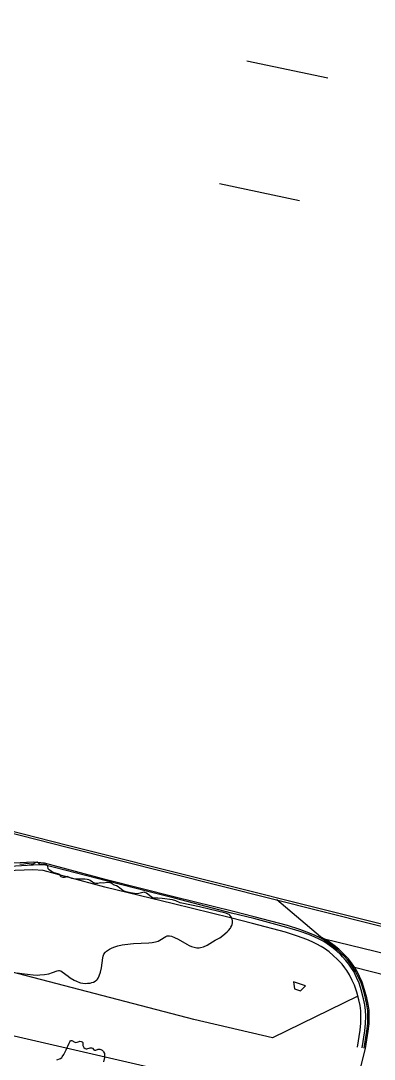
# Model space of a CAD drawing. Header units: metres. Extents: x 585772 to 587013, y 4140825 to 4141582.
# Drawn here: x 586061.17 to 586070.39, y 4140865.8 to 4140892.86 of the extents above; entities that cross this region are included whole.
import ezdxf

# ---------------------------------------------------------------- set-up
doc = ezdxf.new("R2010")
doc.units = ezdxf.units.M
doc.header["$MEASUREMENT"] = 0
for name, color, linetype, lineweight in [('BACK_OF_CURB', 5, 'Continuous', 30), ('BOTTOM_OF_CURB', 3, 'Continuous', 30), ('FOOT_PATH', 2, 'Continuous', 30), ('GUTTER', 30, 'Continuous', 30), ('PAINT_STRIPE', 4, 'Continuous', 30), ('SIGN_BOARD', 2, 'Continuous', 30), ('TOP_OF_CURB', 1, 'Continuous', 30)]:
    doc.layers.add(name, color=color, linetype=linetype, lineweight=lineweight)
for name, color, linetype, lineweight, true_color in [('GUTTER_BOTTOM', 254, 'Continuous', 30, 0xffc7d6), ('PAVED_PARKING', 191, 'Continuous', 30, 0xbaa8ff), ('PAVED_ROAD', 140, 'Continuous', 30, 0x38a9ff), ('SHRUBLINE', 71, 'Continuous', 30, 0xc6ff6b), ('TREELINE', 80, 'Continuous', 30, 0x36ff17)]:
    doc.layers.add(name, color=color, linetype=linetype, lineweight=lineweight, true_color=true_color)

# ---------------------------------------------------------------- blocks, each defined once
blk = doc.blocks.new('SYM207')
at = {"layer": 'SIGN_BOARD'}
blk.add_3dface([(-1.322683, 1.213682), (-1.067804, -0.602562), (0.487143, -1.125157), (1.787212, 0.168493)], dxfattribs=at)
blk = doc.blocks.new('SYM008')
at = {"layer": 'SIGN_BOARD', "xscale": 0.5, "yscale": 0.5, "zscale": 0.5}
blk.add_blockref('SYM207', (0, 0), dxfattribs=at)

msp = doc.modelspace()

# ---------------------------------------------------------------- linework, layer by layer
at = {"layer": 'BACK_OF_CURB'}
msp.add_polyline3d([(586069.950249, 4140866.116744, -18.659255), (586070.020479, 4140866.561735, -18.632597), (586070.037796, 4140866.742409, -18.614891), (586070.042744, 4140866.92557, -18.602034), (586070.037943, 4140867.062474, -18.586), (586070.021338, 4140867.200116, -18.588), (586069.990288, 4140867.34999, -18.59), (586069.932308, 4140867.554269, -18.593), (586069.876249, 4140867.729838, -18.596), (586069.816362, 4140867.856855, -18.599), (586069.744521, 4140868.000601, -18.601), (586069.67512, 4140868.113129, -18.603), (586069.625959, 4140868.18339, -18.605), (586069.551618, 4140868.276958, -18.606), (586069.475401, 4140868.360357, -18.607), (586069.430381, 4140868.403762, -18.608), (586069.321048, 4140868.508826, -18.609), (586069.210991, 4140868.599664, -18.609), (586069.08964, 4140868.685777, -18.609), (586069.006391, 4140868.74039, -18.609), (586068.892648, 4140868.803109, -18.608), (586068.772783, 4140868.860952, -18.608), (586068.63252, 4140868.921091, -18.611), (586068.390309, 4140869.013056, -18.612), (586068.078309, 4140869.114912, -18.613), (586067.213571, 4140869.336568, -18.616), (586066.636993, 4140869.485944, -18.616018), (586065.15386, 4140869.852308, -18.612821), (586063.362636, 4140870.283377, -18.628852), (586061.754434, 4140870.717285, -18.627481), (586061.488088, 4140870.73949, -18.62472), (586058.258928, 4140870.620599, -18.642)], dxfattribs=at)
at = {"layer": 'BOTTOM_OF_CURB'}
msp.add_polyline3d([(586070.128048, 4140866.088683, -18.72), (586070.199134, 4140866.539097, -18.726), (586070.217564, 4140866.731379, -18.729), (586070.22283, 4140866.926295, -18.732), (586070.217564, 4140867.076433, -18.734), (586070.199134, 4140867.229205, -18.736), (586070.165225, 4140867.392878, -18.738), (586070.10467, 4140867.606232, -18.741), (586070.044115, 4140867.79588, -18.744), (586069.978294, 4140867.935482, -18.745), (586069.901942, 4140868.088254, -18.747), (586069.82559, 4140868.212052, -18.749), (586069.770301, 4140868.291072, -18.75), (586069.688683, 4140868.393798, -18.751), (586069.604433, 4140868.485988, -18.752), (586069.555208, 4140868.533447, -18.753), (586069.440868, 4140868.643323, -18.754), (586069.32051, 4140868.742662, -18.755), (586069.191126, 4140868.834476, -18.756), (586069.099353, 4140868.894682, -18.756), (586068.975281, 4140868.963095, -18.757), (586068.847401, 4140869.024806, -18.757), (586068.699963, 4140869.088022, -18.758), (586068.45022, 4140869.182846, -18.758), (586068.128639, 4140869.28783, -18.759), (586067.25849, 4140869.510873, -18.759), (586066.681148, 4140869.660447, -18.762), (586065.197456, 4140870.026949, -18.763), (586063.404505, 4140870.479232, -18.763287), (586061.789073, 4140870.915091, -18.766), (586061.492733, 4140870.939796, -18.766), (586058.249463, 4140870.769065, -18.758932)], dxfattribs=at)
at = {"layer": 'FOOT_PATH'}
for points in [[(586069.963502, 4140867.444365, -18.612), (586067.731414, 4140866.360266, -18.604648), (586065.686667, 4140866.842229, -18.60168), (586056.70738, 4140869.179058, -18.592604), (586052.745928, 4140870.225593, -18.589), (586052.631771, 4140870.24592, -18.589), (586049.034873, 4140870.020876, -18.575957), (586045.475225, 4140870.881179, -18.561125), (586035.086418, 4140873.51601, -18.512), (586024.909873, 4140876.034074, -18.472), (586014.546338, 4140878.727683, -18.463), (586008.309194, 4140880.297431, -18.483), (586002.617829, 4140881.768925, -18.511921), (585997.121302, 4140883.14231, -18.535893), (585992.203285, 4140884.397375, -18.556066), (585990.034817, 4140884.979733, -18.563773), (585987.719217, 4140886.426324, -18.578), (585986.264848, 4140887.300766, -18.588115), (585984.008002, 4140887.869458, -18.603108), (585980.310026, 4140888.82044, -18.629258), (585977.344891, 4140889.561158, -18.653), (585971.779963, 4140891.223108, -18.586), (585971.606365, 4140891.473135, -18.603), (585970.590607, 4140892.856734, -18.696)], [(585968.897115, 4140888.284513, -18.532487), (585971.124943, 4140889.345755, -18.616), (585975.640939, 4140888.462916, -18.609), (585980.188185, 4140887.422181, -18.614), (585984.310418, 4140885.354576, -18.567), (585988.050227, 4140883.091203, -18.532157), (585990.105988, 4140882.398765, -18.516036), (585995.128522, 4140881.16743, -18.487335), (585997.625551, 4140880.480791, -18.476026), (585999.947436, 4140879.828232, -18.467283), (586003.501191, 4140878.89497, -18.451), (586023.739526, 4140873.645659, -18.405), (586036.712873, 4140870.287881, -18.472), (586040.807258, 4140869.566072, -18.486741), (586045.450897, 4140868.41491, -18.501), (586049.617106, 4140867.542588, -18.516719), (586056.55604, 4140867.47376, -18.541003), (586057.748829, 4140867.157354, -18.542535), (586067.06408, 4140865.017896, -18.552088), (586067.612595, 4140864.862016, -18.552204), (586069.194188, 4140863.217009, -18.540849)]]:
    msp.add_polyline3d(points, dxfattribs=at)
at = {"layer": 'GUTTER'}
for points in [[(585984.684589, 4140891.014877, -18.782), (585994.245204, 4140888.599174, -18.741581), (586003.805819, 4140886.183471, -18.699809), (586012.846337, 4140883.899743, -18.656), (586021.886854, 4140881.616016, -18.643), (586030.927372, 4140879.332288, -18.688), (586037.471321, 4140877.668441, -18.707636), (586044.01527, 4140876.004594, -18.72299), (586050.559219, 4140874.340747, -18.736896), (586062.379355, 4140871.329081, -18.755073), (586073.056826, 4140868.649448, -18.76934)], [(586089.606748, 4140863.174013, -18.835103), (586082.992596, 4140864.871908, -18.811384), (586076.52302, 4140866.504728, -18.788054), (586069.878209, 4140868.193479, -18.7547)]]:
    msp.add_polyline3d(points, dxfattribs=at)
at = {"layer": 'GUTTER_BOTTOM', "extrusion": (0.1155026804983741, 0.4474006107019116, 0.8868437429114822), "elevation": 1920303.203735, "flags": 128}
msp.add_lwpolyline([(467621.901121, -3685652.984788), (467611.210311, -3685653.15481), (467598.778432, -3685653.161011)], dxfattribs=at)
at = {"layer": 'PAINT_STRIPE', "extrusion": (-0.0086215125512625, 0.0018080436996854, 0.9999611994969146), "elevation": 2415.369481, "flags": 128}
msp.add_lwpolyline([(586047.235445, 4140893.762004), (586045.124491, 4140894.204681)], dxfattribs=at)
at = {"layer": 'PAINT_STRIPE', "extrusion": (-0.0087265320741925, 0.0018532692596609, 0.9999602057237124), "elevation": 2541.202466, "flags": 128}
msp.add_lwpolyline([(586043.877352, 4140891.015296), (586045.960662, 4140890.572877)], dxfattribs=at)
at = {"layer": 'PAVED_PARKING'}
msp.add_polyline3d([(586069.653755, 4140864.102253, -18.678672), (586070.162656, 4140866.083221, -18.716), (586070.233909, 4140866.534691, -18.726), (586070.252555, 4140866.729232, -18.731), (586070.257882, 4140866.926436, -18.735), (586070.252526, 4140867.07915, -18.739), (586070.233741, 4140867.234867, -18.74), (586070.199276, 4140867.401226, -18.742), (586070.138219, 4140867.616346, -18.745), (586070.076789, 4140867.808735, -18.748), (586069.932583, 4140868.105315, -18.754), (586069.854879, 4140868.231307, -18.755), (586069.798396, 4140868.312032, -18.756), (586069.715362, 4140868.416541, -18.758), (586069.629548, 4140868.510442, -18.759), (586069.464191, 4140868.669502, -18.761), (586069.341828, 4140868.770496, -18.762), (586069.21088, 4140868.86342, -18.763), (586069.117448, 4140868.924714, -18.763), (586068.991365, 4140868.994236, -18.763), (586067.85203, 4140869.955651, -18.762386)], dxfattribs=at)
at = {"layer": 'PAVED_ROAD'}
msp.add_polyline3d([(586073.069749, 4140868.69624, -18.762769), (586062.391252, 4140871.376131, -18.750173), (586050.571189, 4140874.387778, -18.733114), (586044.027229, 4140876.051628, -18.720039), (586037.48328, 4140877.715475, -18.705584), (586030.939295, 4140879.379331, -18.687), (586021.89874, 4140881.663068, -18.642), (586012.858223, 4140883.946795, -18.65), (586003.817706, 4140886.230522, -18.687), (585994.257092, 4140888.646225, -18.731803), (585984.696503, 4140891.061922, -18.774)], dxfattribs=at)
at = {"layer": 'SHRUBLINE'}
msp.add_polyline3d([(586061.083764, 4140868.052704, -18.385), (586061.198926, 4140868.033593, -18.383), (586061.494447, 4140868.003581, -18.379), (586061.610106, 4140867.998089, -18.379), (586061.668873, 4140867.999163, -18.379), (586061.78717, 4140868.010858, -18.381), (586061.899493, 4140868.032798, -18.385), (586061.996799, 4140868.061396, -18.39), (586062.12066, 4140868.10875, -18.398), (586062.149938, 4140868.114661, -18.399), (586062.178767, 4140868.114329, -18.399), (586062.211402, 4140868.105008, -18.398), (586062.24913, 4140868.084451, -18.39649), (586062.404593, 4140867.965358, -18.400454), (586062.456987, 4140867.928824, -18.404395), (586062.566273, 4140867.863463, -18.417978), (586062.619331, 4140867.836554, -18.426179), (586062.701099, 4140867.802778, -18.437325), (586062.731567, 4140867.793621, -18.43819), (586062.790811, 4140867.782739, -18.435997), (586062.854246, 4140867.779975, -18.433), (586062.910693, 4140867.782061, -18.428), (586062.977626, 4140867.78937, -18.424), (586063.024015, 4140867.799489, -18.423), (586063.069804, 4140867.815575, -18.424), (586063.113264, 4140867.839143, -18.427), (586063.15267, 4140867.87171, -18.434), (586063.170312, 4140867.891841, -18.439), (586063.18761, 4140867.916728, -18.445), (586063.216881, 4140867.974795, -18.46), (586063.249437, 4140868.076522, -18.489), (586063.271518, 4140868.186027, -18.521), (586063.30858, 4140868.442234, -18.598), (586063.321725, 4140868.492872, -18.613), (586063.340382, 4140868.538919, -18.625), (586063.366556, 4140868.580866, -18.636), (586063.383089, 4140868.600456, -18.64), (586063.427955, 4140868.64025, -18.649), (586063.483848, 4140868.675996, -18.655), (586063.549265, 4140868.707644, -18.659), (586063.622703, 4140868.735147, -18.661), (586063.70266, 4140868.758456, -18.66), (586063.812696, 4140868.782234, -18.658), (586063.883131, 4140868.793594, -18.655), (586064.105718, 4140868.816384, -18.641), (586064.506451, 4140868.837331, -18.611), (586064.59746, 4140868.846679, -18.606), (586064.680376, 4140868.86124, -18.603), (586064.75258, 4140868.882807, -18.603), (586064.79764, 4140868.903678, -18.605), (586064.953732, 4140869.004894, -18.623), (586064.987385, 4140869.017614, -18.624), (586065.024059, 4140869.022638, -18.622), (586065.047133, 4140869.021393, -18.619), (586065.097392, 4140869.010366, -18.608311), (586065.181296, 4140868.976449, -18.588742), (586065.2726, 4140868.928024, -18.569), (586065.497181, 4140868.798529, -18.514), (586065.561871, 4140868.766243, -17.901), (586065.62678, 4140868.739391, -17.893), (586065.691999, 4140868.719766, -17.89), (586065.757613, 4140868.709159, -17.894), (586065.823713, 4140868.709363, -17.905), (586065.859714, 4140868.714496, -17.915), (586065.931418, 4140868.734005, -17.959782), (586066.035218, 4140868.779446, -18.021111), (586066.099572, 4140868.815132, -18.059692), (586066.242339, 4140868.902557, -18.138102), (586066.363269, 4140868.970348, -18.200951), (586066.442337, 4140869.025134, -18.247427), (586066.552485, 4140869.121884, -18.324564), (586066.586563, 4140869.157172, -18.353), (586066.635756, 4140869.217348, -18.403), (586066.651841, 4140869.241922, -18.424), (586066.675444, 4140869.289527, -18.462), (586066.683214, 4140869.312872, -18.479), (586066.69132, 4140869.359437, -18.513), (586066.690343, 4140869.406798, -18.547), (586066.681041, 4140869.454134, -18.579), (586066.663926, 4140869.498635, -18.608), (586066.652597, 4140869.518916, -18.62), (586066.62471, 4140869.553727, -18.64), (586066.602129, 4140869.571874, -18.649), (586066.574872, 4140869.586858, -18.655), (586066.521362, 4140869.606292, -18.659), (586065.832494, 4140869.773987, -18.70012), (586065.367563, 4140869.86659, -18.727), (586065.324781, 4140869.881496, -18.727), (586065.213913, 4140869.931731, -18.732), (586065.128798, 4140869.957648, -18.733), (586064.855076, 4140869.993567, -18.73), (586064.745723, 4140870.000494, -18.726), (586064.661725, 4140869.999486, -18.724), (586064.626797, 4140870.004007, -18.724), (586064.606799, 4140870.010543, -18.724), (586064.568722, 4140870.03097, -18.726), (586064.445976, 4140870.131743, -18.739), (586064.404268, 4140870.151436, -18.741), (586064.389383, 4140870.153716, -18.739), (586064.357491, 4140870.151412, -18.738), (586064.247176, 4140870.118846, -18.732), (586064.187292, 4140870.114363, -18.731), (586064.134664, 4140870.119728, -18.731), (586064.028156, 4140870.13686, -18.73), (586063.914954, 4140870.16227, -18.732), (586063.863154, 4140870.180528, -18.731), (586063.831348, 4140870.197735, -18.732), (586063.755584, 4140870.26254, -18.738), (586063.708408, 4140870.295852, -18.743), (586063.664644, 4140870.317229, -18.744), (586063.609388, 4140870.3376, -18.745), (586063.523943, 4140870.390415, -18.748), (586063.490443, 4140870.401429, -18.749), (586063.433466, 4140870.404433, -18.746), (586063.317697, 4140870.390478, -18.743), (586063.24999, 4140870.397503, -18.74), (586063.181029, 4140870.384206, -18.736), (586063.129967, 4140870.384928, -18.735), (586063.103483, 4140870.388687, -18.735), (586063.063279, 4140870.400483, -18.735), (586063.037219, 4140870.415355, -18.736), (586062.976584, 4140870.460205, -18.739), (586062.9428, 4140870.475274, -18.742), (586062.898473, 4140870.485269, -18.741), (586062.840471, 4140870.490928, -18.74), (586062.607023, 4140870.497351, -18.743), (586062.541761, 4140870.503089, -18.742), (586062.500196, 4140870.513156, -18.74235), (586062.43879, 4140870.541885, -18.747529), (586062.375592, 4140870.562617, -18.752), (586062.341649, 4140870.546295, -18.752), (586062.313124, 4140870.537922, -18.752), (586062.280461, 4140870.535005, -18.757), (586062.264683, 4140870.537397, -18.757), (586062.235852, 4140870.55074, -18.757), (586062.223036, 4140870.561598, -18.757), (586062.185681, 4140870.606482, -18.757), (586062.163345, 4140870.6242, -18.758), (586062.135833, 4140870.635724, -18.758), (586062.04044, 4140870.663379, -18.759), (586062.009382, 4140870.675495, -18.759), (586061.968037, 4140870.697509, -18.759), (586061.909121, 4140870.737989, -18.761), (586061.891218, 4140870.757107, -18.761), (586061.885252, 4140870.768569, -18.761), (586061.871962, 4140870.836305, -18.762), (586061.866545, 4140870.846306, -18.761), (586061.850476, 4140870.860672, -18.761), (586061.829833, 4140870.870173, -18.761), (586061.79088, 4140870.880338, -18.761), (586061.769648, 4140870.881714, -18.761), (586061.702694, 4140870.876194, -18.762), (586061.672006, 4140870.881024, -18.762), (586061.645268, 4140870.895261, -18.762), (586061.602888, 4140870.936153, -18.761), (586061.58724, 4140870.941395, -18.761), (586061.563769, 4140870.933394, -18.762), (586061.519132, 4140870.899275, -18.762), (586061.486783, 4140870.887829, -18.763), (586061.443902, 4140870.885978, -18.763), (586061.336323, 4140870.899275, -18.765), (586061.298467, 4140870.895698, -18.766), (586061.245294, 4140870.885728, -18.768), (586061.146743, 4140870.878452, -18.769)], dxfattribs=at)
at = {"layer": 'TOP_OF_CURB'}
msp.add_polyline3d([(586070.072468, 4140866.097455, -18.659255), (586070.143287, 4140866.546174, -18.632597), (586070.161369, 4140866.734827, -18.614891), (586070.166535, 4140866.926069, -18.602034), (586070.161414, 4140867.07207, -18.586), (586070.143555, 4140867.220112, -18.588), (586070.110539, 4140867.379471, -18.59), (586070.05079, 4140867.613012, -18.593), (586069.99164, 4140867.789899, -18.596), (586069.927674, 4140867.936955, -18.599), (586069.852732, 4140868.09342, -18.601), (586069.778553, 4140868.205768, -18.603), (586069.72518, 4140868.276769, -18.605), (586069.645836, 4140868.376611, -18.606), (586069.564097, 4140868.47262, -18.607), (586069.516187, 4140868.522924, -18.608), (586069.403412, 4140868.63111, -18.609), (586069.286275, 4140868.727669, -18.609), (586069.159401, 4140868.813713, -18.609266), (586069.070293, 4140868.870848, -18.609), (586068.94945, 4140868.931584, -18.608), (586068.824075, 4140868.993551, -18.608), (586068.67888, 4140869.053766, -18.611), (586068.431492, 4140869.141937, -18.612), (586068.112906, 4140869.237044, -18.613), (586067.244448, 4140869.473081, -18.616), (586066.667345, 4140869.613063, -18.616018), (586065.183171, 4140869.999489, -18.612821), (586064.515312, 4140870.163905, -18.618803), (586063.807983, 4140870.34394, -18.625137), (586063.393233, 4140870.448434, -18.628852), (586061.775864, 4140870.864264, -18.628649), (586061.490962, 4140870.863411, -18.62472), (586058.253072, 4140870.676683, -18.642)], dxfattribs=at)
at = {"layer": 'TREELINE'}
msp.add_polyline3d([(586062.106419, 4140865.784527, -18.551), (586062.201566, 4140865.825307, -18.552), (586062.236333, 4140865.84996, -18.553), (586062.25236, 4140865.866387, -18.554), (586062.295064, 4140865.928619, -18.555), (586062.354799, 4140866.050459, -18.558), (586062.429301, 4140866.224912, -18.56), (586062.448063, 4140866.257682, -18.56), (586062.469899, 4140866.281718, -18.56), (586062.486426, 4140866.29003, -18.56), (586062.504674, 4140866.290065, -18.56), (586062.579786, 4140866.249095, -18.56), (586062.608181, 4140866.244519, -18.56), (586062.637573, 4140866.250257, -18.56), (586062.696858, 4140866.269449, -18.56), (586062.713659, 4140866.271787, -18.56), (586062.744624, 4140866.269393, -18.56), (586062.769167, 4140866.258483, -18.56), (586062.783973, 4140866.240202, -18.56), (586062.78959, 4140866.216789, -18.56), (586062.791192, 4140866.165663, -18.56), (586062.796324, 4140866.140774, -18.56), (586062.816877, 4140866.107931, -18.56), (586062.849337, 4140866.083823, -18.56), (586062.875602, 4140866.076735, -18.56), (586062.88944, 4140866.077216, -18.559), (586062.976095, 4140866.103876, -18.561), (586063.0166, 4140866.105352, -18.561), (586063.038667, 4140866.09511, -18.561), (586063.076151, 4140866.049418, -18.56), (586063.091977, 4140866.040881, -18.561), (586063.101682, 4140866.040084, -18.561), (586063.1242, 4140866.044308, -18.561), (586063.187845, 4140866.065531, -18.562), (586063.203991, 4140866.068137, -18.562), (586063.234043, 4140866.066651, -18.563), (586063.261855, 4140866.057397, -18.563), (586063.290827, 4140866.039834, -18.563), (586063.31939, 4140866.012184, -18.562), (586063.331468, 4140865.994691, -18.562), (586063.349129, 4140865.951788, -18.561), (586063.356791, 4140865.901399, -18.56), (586063.354046, 4140865.850408, -18.56), (586063.325375, 4140865.735676, -18.559)], dxfattribs=at)

# ---------------------------------------------------------------- block references
at = {"layer": 'SIGN_BOARD', "xscale": 0.2, "yscale": 0.2, "zscale": 0.2}
msp.add_blockref('SYM008', (586068.4179, 4140867.6972, -18.614), dxfattribs=at)

doc.saveas('drawing.dxf')
